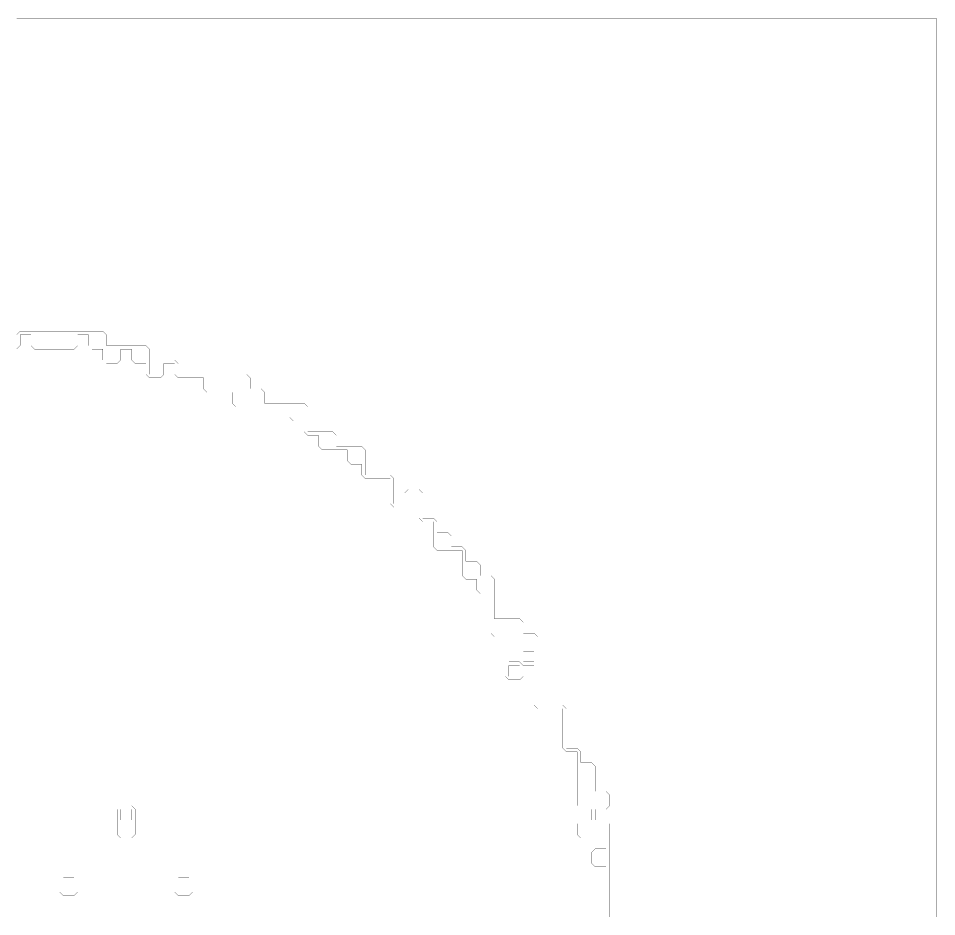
# Model space of a CAD drawing. Header units: metres. Extents: x 0 to 4990, y -4990 to 0.
# Drawn here: x 2495 to 4990, y -2440 to 0 of the extents above; entities that cross this region are included whole.
import ezdxf

# ---------------------------------------------------------------- set-up
doc = ezdxf.new("R2010")
doc.units = ezdxf.units.M
doc.layers.add('conductor', color=1, linetype='Continuous')
doc.layers.add('substrate', color=5, linetype='Continuous')

msp = doc.modelspace()

# ---------------------------------------------------------------- linework, layer by layer
at = {"layer": 'conductor', "const_width": 0.5}
msp.add_lwpolyline([(4091.796875, -2441.40625), (4091.796875, -2431.640625), (4091.796875, -2421.875), (4091.796875, -2412.109375), (4091.796875, -2402.34375), (4091.796875, -2392.578125), (4091.796875, -2382.8125), (4091.796875, -2373.046875), (4091.796875, -2363.28125), (4091.796875, -2353.515625), (4091.796875, -2343.75), (4091.796875, -2333.984375), (4091.796875, -2324.21875), (4091.796875, -2314.453125), (4091.796875, -2304.6875), (4082.03125, -2304.6875), (4072.265625, -2304.6875), (4062.5, -2304.6875), (4052.734375, -2294.921875), (4052.734375, -2285.15625), (4052.734375, -2275.390625), (4052.734375, -2265.625), (4062.5, -2255.859375), (4072.265625, -2255.859375), (4082.03125, -2255.859375), (4091.796875, -2255.859375), (4091.796875, -2246.09375), (4091.796875, -2236.328125), (4091.796875, -2226.5625), (4082.03125, -2226.5625), (4072.265625, -2226.5625), (4062.5, -2226.5625), (4052.734375, -2226.5625), (4042.96875, -2226.5625), (4033.203125, -2226.5625), (4023.4375, -2226.5625), (4013.671875, -2216.796875), (4013.671875, -2207.03125), (4013.671875, -2197.265625), (4013.671875, -2187.5), (4023.4375, -2177.734375), (4033.203125, -2177.734375), (4042.96875, -2177.734375), (4052.734375, -2177.734375), (4052.734375, -2167.96875), (4052.734375, -2158.203125), (4052.734375, -2148.4375), (4042.96875, -2148.4375), (4033.203125, -2148.4375), (4023.4375, -2148.4375), (4013.671875, -2138.671875), (4013.671875, -2128.90625), (4013.671875, -2119.140625), (4013.671875, -2109.375), (4013.671875, -2099.609375), (4013.671875, -2089.84375), (4013.671875, -2080.078125), (4013.671875, -2070.3125), (4013.671875, -2060.546875), (4013.671875, -2050.78125), (4013.671875, -2041.015625), (4013.671875, -2031.25), (4013.671875, -2021.484375), (4013.671875, -2011.71875), (4013.671875, -2001.953125), (4013.671875, -1992.1875), (4003.90625, -1992.1875), (3994.140625, -1992.1875), (3984.375, -1992.1875), (3974.609375, -1982.421875), (3974.609375, -1972.65625), (3974.609375, -1962.890625), (3974.609375, -1953.125), (3974.609375, -1943.359375), (3974.609375, -1933.59375), (3974.609375, -1923.828125), (3974.609375, -1914.0625), (3974.609375, -1904.296875), (3974.609375, -1894.53125), (3974.609375, -1884.765625), (3974.609375, -1875), (3964.84375, -1875), (3955.078125, -1875), (3945.3125, -1875), (3935.546875, -1875), (3925.78125, -1875), (3916.015625, -1875), (3906.25, -1875), (3896.484375, -1865.234375), (3896.484375, -1855.46875), (3896.484375, -1845.703125), (3896.484375, -1835.9375), (3896.484375, -1826.171875), (3896.484375, -1816.40625), (3896.484375, -1806.640625), (3896.484375, -1796.875), (3896.484375, -1787.109375), (3896.484375, -1777.34375), (3896.484375, -1767.578125), (3896.484375, -1757.8125), (3886.71875, -1757.8125), (3876.953125, -1757.8125), (3867.1875, -1757.8125), (3857.421875, -1748.046875), (3857.421875, -1738.28125), (3857.421875, -1728.515625), (3857.421875, -1718.75), (3857.421875, -1708.984375), (3857.421875, -1699.21875), (3857.421875, -1689.453125), (3857.421875, -1679.6875), (3847.65625, -1679.6875), (3837.890625, -1679.6875), (3828.125, -1679.6875), (3818.359375, -1679.6875), (3808.59375, -1679.6875), (3798.828125, -1679.6875), (3789.0625, -1679.6875), (3779.296875, -1669.921875), (3779.296875, -1660.15625), (3779.296875, -1650.390625), (3779.296875, -1640.625), (3779.296875, -1630.859375), (3779.296875, -1621.09375), (3779.296875, -1611.328125), (3779.296875, -1601.5625), (3779.296875, -1591.796875), (3779.296875, -1582.03125), (3779.296875, -1572.265625), (3779.296875, -1562.5), (3769.53125, -1562.5), (3759.765625, -1562.5), (3750, -1562.5), (3740.234375, -1552.734375), (3740.234375, -1542.96875), (3740.234375, -1533.203125), (3740.234375, -1523.4375), (3730.46875, -1523.4375), (3720.703125, -1523.4375), (3710.9375, -1523.4375), (3701.171875, -1513.671875), (3701.171875, -1503.90625), (3701.171875, -1494.140625), (3701.171875, -1484.375), (3701.171875, -1474.609375), (3701.171875, -1464.84375), (3701.171875, -1455.078125), (3701.171875, -1445.3125), (3691.40625, -1445.3125), (3681.640625, -1445.3125), (3671.875, -1445.3125), (3662.109375, -1445.3125), (3652.34375, -1445.3125), (3642.578125, -1445.3125), (3632.8125, -1445.3125), (3623.046875, -1435.546875), (3623.046875, -1425.78125), (3623.046875, -1416.015625), (3623.046875, -1406.25), (3623.046875, -1396.484375), (3623.046875, -1386.71875), (3623.046875, -1376.953125), (3623.046875, -1367.1875), (3613.28125, -1367.1875), (3603.515625, -1367.1875), (3593.75, -1367.1875), (3583.984375, -1357.421875), (3583.984375, -1347.65625), (3583.984375, -1337.890625), (3583.984375, -1328.125), (3574.21875, -1328.125), (3564.453125, -1328.125), (3554.6875, -1328.125), (3544.921875, -1328.125), (3535.15625, -1328.125), (3525.390625, -1328.125), (3515.625, -1328.125), (3505.859375, -1318.359375), (3505.859375, -1308.59375), (3505.859375, -1298.828125), (3505.859375, -1289.0625), (3505.859375, -1279.296875), (3505.859375, -1269.53125), (3505.859375, -1259.765625), (3505.859375, -1250), (3496.09375, -1250), (3486.328125, -1250), (3476.5625, -1250), (3466.796875, -1250), (3457.03125, -1250), (3447.265625, -1250), (3437.5, -1250), (3427.734375, -1240.234375), (3427.734375, -1230.46875), (3427.734375, -1220.703125), (3427.734375, -1210.9375), (3417.96875, -1210.9375), (3408.203125, -1210.9375), (3398.4375, -1210.9375), (3388.671875, -1201.171875), (3388.671875, -1191.40625), (3388.671875, -1181.640625), (3388.671875, -1171.875), (3378.90625, -1171.875), (3369.140625, -1171.875), (3359.375, -1171.875), (3349.609375, -1171.875), (3339.84375, -1171.875), (3330.078125, -1171.875), (3320.3125, -1171.875), (3310.546875, -1162.109375), (3310.546875, -1152.34375), (3310.546875, -1142.578125), (3310.546875, -1132.8125), (3300.78125, -1132.8125), (3291.015625, -1132.8125), (3281.25, -1132.8125), (3271.484375, -1123.046875), (3271.484375, -1113.28125), (3271.484375, -1103.515625), (3271.484375, -1093.75), (3261.71875, -1093.75), (3251.953125, -1093.75), (3242.1875, -1093.75), (3232.421875, -1083.984375), (3232.421875, -1074.21875), (3232.421875, -1064.453125), (3232.421875, -1054.6875), (3222.65625, -1054.6875), (3212.890625, -1054.6875), (3203.125, -1054.6875), (3193.359375, -1054.6875), (3183.59375, -1054.6875), (3173.828125, -1054.6875), (3164.0625, -1054.6875), (3154.296875, -1054.6875), (3144.53125, -1054.6875), (3134.765625, -1054.6875), (3125, -1054.6875), (3115.234375, -1054.6875), (3105.46875, -1054.6875), (3095.703125, -1054.6875), (3085.9375, -1054.6875), (3076.171875, -1044.921875), (3076.171875, -1035.15625), (3076.171875, -1025.390625), (3076.171875, -1015.625), (3066.40625, -1015.625), (3056.640625, -1015.625), (3046.875, -1015.625), (3037.109375, -1015.625), (3027.34375, -1015.625), (3017.578125, -1015.625), (3007.8125, -1015.625), (2998.046875, -1005.859375), (2998.046875, -996.09375), (2998.046875, -986.328125), (2998.046875, -976.5625), (2988.28125, -976.5625), (2978.515625, -976.5625), (2968.75, -976.5625), (2958.984375, -976.5625), (2949.21875, -976.5625), (2939.453125, -976.5625), (2929.6875, -976.5625), (2919.921875, -966.796875), (2919.921875, -957.03125), (2919.921875, -947.265625), (2919.921875, -937.5), (2910.15625, -937.5), (2900.390625, -937.5), (2890.625, -937.5), (2890.625, -947.265625), (2890.625, -957.03125), (2890.625, -966.796875), (2880.859375, -976.5625), (2871.09375, -976.5625), (2861.328125, -976.5625), (2851.5625, -976.5625), (2841.796875, -966.796875), (2841.796875, -957.03125), (2841.796875, -947.265625), (2841.796875, -937.5), (2832.03125, -937.5), (2822.265625, -937.5), (2812.5, -937.5), (2802.734375, -927.734375), (2802.734375, -917.96875), (2802.734375, -908.203125), (2802.734375, -898.4375), (2792.96875, -898.4375), (2783.203125, -898.4375), (2773.4375, -898.4375), (2773.4375, -908.203125), (2773.4375, -917.96875), (2773.4375, -927.734375), (2763.671875, -937.5), (2753.90625, -937.5), (2744.140625, -937.5), (2734.375, -937.5), (2724.609375, -927.734375), (2724.609375, -917.96875), (2724.609375, -908.203125), (2724.609375, -898.4375), (2714.84375, -898.4375), (2705.078125, -898.4375), (2695.3125, -898.4375), (2685.546875, -888.671875), (2685.546875, -878.90625), (2685.546875, -869.140625), (2685.546875, -859.375), (2675.78125, -859.375), (2666.015625, -859.375), (2656.25, -859.375), (2656.25, -869.140625), (2656.25, -878.90625), (2656.25, -888.671875), (2646.484375, -898.4375), (2636.71875, -898.4375), (2626.953125, -898.4375), (2617.1875, -898.4375), (2607.421875, -898.4375), (2597.65625, -898.4375), (2587.890625, -898.4375), (2578.125, -898.4375), (2568.359375, -898.4375), (2558.59375, -898.4375), (2548.828125, -898.4375), (2539.0625, -898.4375), (2529.296875, -888.671875), (2529.296875, -878.90625), (2529.296875, -869.140625), (2529.296875, -859.375), (2519.53125, -859.375), (2509.765625, -859.375), (2500, -859.375), (2500, -869.140625), (2500, -878.90625), (2500, -888.671875), (2490.234375, -898.4375)], dxfattribs=at)
for points in [[(3818.359375, -1757.8125), (3828.125, -1748.046875), (3837.890625, -1748.046875), (3847.65625, -1748.046875), (3857.421875, -1748.046875), (3867.1875, -1757.8125), (3867.1875, -1767.578125), (3867.1875, -1777.34375), (3867.1875, -1787.109375), (3857.421875, -1796.875), (3847.65625, -1796.875), (3837.890625, -1796.875), (3828.125, -1796.875), (3818.359375, -1787.109375), (3818.359375, -1777.34375), (3818.359375, -1767.578125)], [(2763.671875, -2148.4375), (2773.4375, -2138.671875), (2783.203125, -2138.671875), (2792.96875, -2138.671875), (2802.734375, -2138.671875), (2812.5, -2148.4375), (2812.5, -2158.203125), (2812.5, -2167.96875), (2812.5, -2177.734375), (2812.5, -2187.5), (2812.5, -2197.265625), (2812.5, -2207.03125), (2812.5, -2216.796875), (2802.734375, -2226.5625), (2792.96875, -2226.5625), (2783.203125, -2226.5625), (2773.4375, -2226.5625), (2763.671875, -2216.796875), (2763.671875, -2207.03125), (2763.671875, -2197.265625), (2763.671875, -2187.5), (2763.671875, -2177.734375), (2763.671875, -2167.96875), (2763.671875, -2158.203125)], [(2607.421875, -2343.75), (2617.1875, -2333.984375), (2626.953125, -2333.984375), (2636.71875, -2333.984375), (2646.484375, -2333.984375), (2656.25, -2343.75), (2656.25, -2353.515625), (2656.25, -2363.28125), (2656.25, -2373.046875), (2646.484375, -2382.8125), (2636.71875, -2382.8125), (2626.953125, -2382.8125), (2617.1875, -2382.8125), (2607.421875, -2373.046875), (2607.421875, -2363.28125), (2607.421875, -2353.515625)], [(2919.921875, -2343.75), (2929.6875, -2333.984375), (2939.453125, -2333.984375), (2949.21875, -2333.984375), (2958.984375, -2333.984375), (2968.75, -2343.75), (2968.75, -2353.515625), (2968.75, -2363.28125), (2968.75, -2373.046875), (2958.984375, -2382.8125), (2949.21875, -2382.8125), (2939.453125, -2382.8125), (2929.6875, -2382.8125), (2919.921875, -2373.046875), (2919.921875, -2363.28125), (2919.921875, -2353.515625)]]:
    msp.add_lwpolyline(points, close=True, dxfattribs=at)
at = {"layer": 'substrate', "const_width": 0.5}
for points in [[(4990.234375, -2441.40625), (4990.234375, -2431.640625), (4990.234375, -2421.875), (4990.234375, -2412.109375), (4990.234375, -2402.34375), (4990.234375, -2392.578125), (4990.234375, -2382.8125), (4990.234375, -2373.046875), (4990.234375, -2363.28125), (4990.234375, -2353.515625), (4990.234375, -2343.75), (4990.234375, -2333.984375), (4990.234375, -2324.21875), (4990.234375, -2314.453125), (4990.234375, -2304.6875), (4990.234375, -2294.921875), (4990.234375, -2285.15625), (4990.234375, -2275.390625), (4990.234375, -2265.625), (4990.234375, -2255.859375), (4990.234375, -2246.09375), (4990.234375, -2236.328125), (4990.234375, -2226.5625), (4990.234375, -2216.796875), (4990.234375, -2207.03125), (4990.234375, -2197.265625), (4990.234375, -2187.5), (4990.234375, -2177.734375), (4990.234375, -2167.96875), (4990.234375, -2158.203125), (4990.234375, -2148.4375), (4990.234375, -2138.671875), (4990.234375, -2128.90625), (4990.234375, -2119.140625), (4990.234375, -2109.375), (4990.234375, -2099.609375), (4990.234375, -2089.84375), (4990.234375, -2080.078125), (4990.234375, -2070.3125), (4990.234375, -2060.546875), (4990.234375, -2050.78125), (4990.234375, -2041.015625), (4990.234375, -2031.25), (4990.234375, -2021.484375), (4990.234375, -2011.71875), (4990.234375, -2001.953125), (4990.234375, -1992.1875), (4990.234375, -1982.421875), (4990.234375, -1972.65625), (4990.234375, -1962.890625), (4990.234375, -1953.125), (4990.234375, -1943.359375), (4990.234375, -1933.59375), (4990.234375, -1923.828125), (4990.234375, -1914.0625), (4990.234375, -1904.296875), (4990.234375, -1894.53125), (4990.234375, -1884.765625), (4990.234375, -1875), (4990.234375, -1865.234375), (4990.234375, -1855.46875), (4990.234375, -1845.703125), (4990.234375, -1835.9375), (4990.234375, -1826.171875), (4990.234375, -1816.40625), (4990.234375, -1806.640625), (4990.234375, -1796.875), (4990.234375, -1787.109375), (4990.234375, -1777.34375), (4990.234375, -1767.578125), (4990.234375, -1757.8125), (4990.234375, -1748.046875), (4990.234375, -1738.28125), (4990.234375, -1728.515625), (4990.234375, -1718.75), (4990.234375, -1708.984375), (4990.234375, -1699.21875), (4990.234375, -1689.453125), (4990.234375, -1679.6875), (4990.234375, -1669.921875), (4990.234375, -1660.15625), (4990.234375, -1650.390625), (4990.234375, -1640.625), (4990.234375, -1630.859375), (4990.234375, -1621.09375), (4990.234375, -1611.328125), (4990.234375, -1601.5625), (4990.234375, -1591.796875), (4990.234375, -1582.03125), (4990.234375, -1572.265625), (4990.234375, -1562.5), (4990.234375, -1552.734375), (4990.234375, -1542.96875), (4990.234375, -1533.203125), (4990.234375, -1523.4375), (4990.234375, -1513.671875), (4990.234375, -1503.90625), (4990.234375, -1494.140625), (4990.234375, -1484.375), (4990.234375, -1474.609375), (4990.234375, -1464.84375), (4990.234375, -1455.078125), (4990.234375, -1445.3125), (4990.234375, -1435.546875), (4990.234375, -1425.78125), (4990.234375, -1416.015625), (4990.234375, -1406.25), (4990.234375, -1396.484375), (4990.234375, -1386.71875), (4990.234375, -1376.953125), (4990.234375, -1367.1875), (4990.234375, -1357.421875), (4990.234375, -1347.65625), (4990.234375, -1337.890625), (4990.234375, -1328.125), (4990.234375, -1318.359375), (4990.234375, -1308.59375), (4990.234375, -1298.828125), (4990.234375, -1289.0625), (4990.234375, -1279.296875), (4990.234375, -1269.53125), (4990.234375, -1259.765625), (4990.234375, -1250), (4990.234375, -1240.234375), (4990.234375, -1230.46875), (4990.234375, -1220.703125), (4990.234375, -1210.9375), (4990.234375, -1201.171875), (4990.234375, -1191.40625), (4990.234375, -1181.640625), (4990.234375, -1171.875), (4990.234375, -1162.109375), (4990.234375, -1152.34375), (4990.234375, -1142.578125), (4990.234375, -1132.8125), (4990.234375, -1123.046875), (4990.234375, -1113.28125), (4990.234375, -1103.515625), (4990.234375, -1093.75), (4990.234375, -1083.984375), (4990.234375, -1074.21875), (4990.234375, -1064.453125), (4990.234375, -1054.6875), (4990.234375, -1044.921875), (4990.234375, -1035.15625), (4990.234375, -1025.390625), (4990.234375, -1015.625), (4990.234375, -1005.859375), (4990.234375, -996.09375), (4990.234375, -986.328125), (4990.234375, -976.5625), (4990.234375, -966.796875), (4990.234375, -957.03125), (4990.234375, -947.265625), (4990.234375, -937.5), (4990.234375, -927.734375), (4990.234375, -917.96875), (4990.234375, -908.203125), (4990.234375, -898.4375), (4990.234375, -888.671875), (4990.234375, -878.90625), (4990.234375, -869.140625), (4990.234375, -859.375), (4990.234375, -849.609375), (4990.234375, -839.84375), (4990.234375, -830.078125), (4990.234375, -820.3125), (4990.234375, -810.546875), (4990.234375, -800.78125), (4990.234375, -791.015625), (4990.234375, -781.25), (4990.234375, -771.484375), (4990.234375, -761.71875), (4990.234375, -751.953125), (4990.234375, -742.1875), (4990.234375, -732.421875), (4990.234375, -722.65625), (4990.234375, -712.890625), (4990.234375, -703.125), (4990.234375, -693.359375), (4990.234375, -683.59375), (4990.234375, -673.828125), (4990.234375, -664.0625), (4990.234375, -654.296875), (4990.234375, -644.53125), (4990.234375, -634.765625), (4990.234375, -625), (4990.234375, -615.234375), (4990.234375, -605.46875), (4990.234375, -595.703125), (4990.234375, -585.9375), (4990.234375, -576.171875), (4990.234375, -566.40625), (4990.234375, -556.640625), (4990.234375, -546.875), (4990.234375, -537.109375), (4990.234375, -527.34375), (4990.234375, -517.578125), (4990.234375, -507.8125), (4990.234375, -498.046875), (4990.234375, -488.28125), (4990.234375, -478.515625), (4990.234375, -468.75), (4990.234375, -458.984375), (4990.234375, -449.21875), (4990.234375, -439.453125), (4990.234375, -429.6875), (4990.234375, -419.921875), (4990.234375, -410.15625), (4990.234375, -400.390625), (4990.234375, -390.625), (4990.234375, -380.859375), (4990.234375, -371.09375), (4990.234375, -361.328125), (4990.234375, -351.5625), (4990.234375, -341.796875), (4990.234375, -332.03125), (4990.234375, -322.265625), (4990.234375, -312.5), (4990.234375, -302.734375), (4990.234375, -292.96875), (4990.234375, -283.203125), (4990.234375, -273.4375), (4990.234375, -263.671875), (4990.234375, -253.90625), (4990.234375, -244.140625), (4990.234375, -234.375), (4990.234375, -224.609375), (4990.234375, -214.84375), (4990.234375, -205.078125), (4990.234375, -195.3125), (4990.234375, -185.546875), (4990.234375, -175.78125), (4990.234375, -166.015625), (4990.234375, -156.25), (4990.234375, -146.484375), (4990.234375, -136.71875), (4990.234375, -126.953125), (4990.234375, -117.1875), (4990.234375, -107.421875), (4990.234375, -97.65625), (4990.234375, -87.890625), (4990.234375, -78.125), (4990.234375, -68.359375), (4990.234375, -58.59375), (4990.234375, -48.828125), (4990.234375, -39.0625), (4990.234375, -29.296875), (4990.234375, -19.53125), (4990.234375, -9.765625), (4990.234375, 0), (4980.46875, 0), (4970.703125, 0), (4960.9375, 0), (4951.171875, 0), (4941.40625, 0), (4931.640625, 0), (4921.875, 0), (4912.109375, 0), (4902.34375, 0), (4892.578125, 0), (4882.8125, 0), (4873.046875, 0), (4863.28125, 0), (4853.515625, 0), (4843.75, 0), (4833.984375, 0), (4824.21875, 0), (4814.453125, 0), (4804.6875, 0), (4794.921875, 0), (4785.15625, 0), (4775.390625, 0), (4765.625, 0), (4755.859375, 0), (4746.09375, 0), (4736.328125, 0), (4726.5625, 0), (4716.796875, 0), (4707.03125, 0), (4697.265625, 0), (4687.5, 0), (4677.734375, 0), (4667.96875, 0), (4658.203125, 0), (4648.4375, 0), (4638.671875, 0), (4628.90625, 0), (4619.140625, 0), (4609.375, 0), (4599.609375, 0), (4589.84375, 0), (4580.078125, 0), (4570.3125, 0), (4560.546875, 0), (4550.78125, 0), (4541.015625, 0), (4531.25, 0), (4521.484375, 0), (4511.71875, 0), (4501.953125, 0), (4492.1875, 0), (4482.421875, 0), (4472.65625, 0), (4462.890625, 0), (4453.125, 0), (4443.359375, 0), (4433.59375, 0), (4423.828125, 0), (4414.0625, 0), (4404.296875, 0), (4394.53125, 0), (4384.765625, 0), (4375, 0), (4365.234375, 0), (4355.46875, 0), (4345.703125, 0), (4335.9375, 0), (4326.171875, 0), (4316.40625, 0), (4306.640625, 0), (4296.875, 0), (4287.109375, 0), (4277.34375, 0), (4267.578125, 0), (4257.8125, 0), (4248.046875, 0), (4238.28125, 0), (4228.515625, 0), (4218.75, 0), (4208.984375, 0), (4199.21875, 0), (4189.453125, 0), (4179.6875, 0), (4169.921875, 0), (4160.15625, 0), (4150.390625, 0), (4140.625, 0), (4130.859375, 0), (4121.09375, 0), (4111.328125, 0), (4101.5625, 0), (4091.796875, 0), (4082.03125, 0), (4072.265625, 0), (4062.5, 0), (4052.734375, 0), (4042.96875, 0), (4033.203125, 0), (4023.4375, 0), (4013.671875, 0), (4003.90625, 0), (3994.140625, 0), (3984.375, 0), (3974.609375, 0), (3964.84375, 0), (3955.078125, 0), (3945.3125, 0), (3935.546875, 0), (3925.78125, 0), (3916.015625, 0), (3906.25, 0), (3896.484375, 0), (3886.71875, 0), (3876.953125, 0), (3867.1875, 0), (3857.421875, 0), (3847.65625, 0), (3837.890625, 0), (3828.125, 0), (3818.359375, 0), (3808.59375, 0), (3798.828125, 0), (3789.0625, 0), (3779.296875, 0), (3769.53125, 0), (3759.765625, 0), (3750, 0), (3740.234375, 0), (3730.46875, 0), (3720.703125, 0), (3710.9375, 0), (3701.171875, 0), (3691.40625, 0), (3681.640625, 0), (3671.875, 0), (3662.109375, 0), (3652.34375, 0), (3642.578125, 0), (3632.8125, 0), (3623.046875, 0), (3613.28125, 0), (3603.515625, 0), (3593.75, 0), (3583.984375, 0), (3574.21875, 0), (3564.453125, 0), (3554.6875, 0), (3544.921875, 0), (3535.15625, 0), (3525.390625, 0), (3515.625, 0), (3505.859375, 0), (3496.09375, 0), (3486.328125, 0), (3476.5625, 0), (3466.796875, 0), (3457.03125, 0), (3447.265625, 0), (3437.5, 0), (3427.734375, 0), (3417.96875, 0), (3408.203125, 0), (3398.4375, 0), (3388.671875, 0), (3378.90625, 0), (3369.140625, 0), (3359.375, 0), (3349.609375, 0), (3339.84375, 0), (3330.078125, 0), (3320.3125, 0), (3310.546875, 0), (3300.78125, 0), (3291.015625, 0), (3281.25, 0), (3271.484375, 0), (3261.71875, 0), (3251.953125, 0), (3242.1875, 0), (3232.421875, 0), (3222.65625, 0), (3212.890625, 0), (3203.125, 0), (3193.359375, 0), (3183.59375, 0), (3173.828125, 0), (3164.0625, 0), (3154.296875, 0), (3144.53125, 0), (3134.765625, 0), (3125, 0), (3115.234375, 0), (3105.46875, 0), (3095.703125, 0), (3085.9375, 0), (3076.171875, 0), (3066.40625, 0), (3056.640625, 0), (3046.875, 0), (3037.109375, 0), (3027.34375, 0), (3017.578125, 0), (3007.8125, 0), (2998.046875, 0), (2988.28125, 0), (2978.515625, 0), (2968.75, 0), (2958.984375, 0), (2949.21875, 0), (2939.453125, 0), (2929.6875, 0), (2919.921875, 0), (2910.15625, 0), (2900.390625, 0), (2890.625, 0), (2880.859375, 0), (2871.09375, 0), (2861.328125, 0), (2851.5625, 0), (2841.796875, 0), (2832.03125, 0), (2822.265625, 0), (2812.5, 0), (2802.734375, 0), (2792.96875, 0), (2783.203125, 0), (2773.4375, 0), (2763.671875, 0), (2753.90625, 0), (2744.140625, 0), (2734.375, 0), (2724.609375, 0), (2714.84375, 0), (2705.078125, 0), (2695.3125, 0), (2685.546875, 0), (2675.78125, 0), (2666.015625, 0), (2656.25, 0), (2646.484375, 0), (2636.71875, 0), (2626.953125, 0), (2617.1875, 0), (2607.421875, 0), (2597.65625, 0), (2587.890625, 0), (2578.125, 0), (2568.359375, 0), (2558.59375, 0), (2548.828125, 0), (2539.0625, 0), (2529.296875, 0), (2519.53125, 0), (2509.765625, 0), (2500, 0), (2490.234375, 0)], [(2490.234375, -859.375), (2500, -849.609375), (2509.765625, -849.609375), (2519.53125, -849.609375), (2529.296875, -849.609375), (2539.0625, -849.609375), (2548.828125, -849.609375), (2558.59375, -849.609375), (2568.359375, -849.609375), (2578.125, -849.609375), (2587.890625, -849.609375), (2597.65625, -849.609375), (2607.421875, -849.609375), (2617.1875, -849.609375), (2626.953125, -849.609375), (2636.71875, -849.609375), (2646.484375, -849.609375), (2656.25, -849.609375), (2666.015625, -849.609375), (2675.78125, -849.609375), (2685.546875, -849.609375), (2695.3125, -849.609375), (2705.078125, -849.609375), (2714.84375, -849.609375), (2724.609375, -849.609375), (2734.375, -859.375), (2734.375, -869.140625), (2734.375, -878.90625), (2734.375, -888.671875), (2744.140625, -888.671875), (2753.90625, -888.671875), (2763.671875, -888.671875), (2773.4375, -888.671875), (2783.203125, -888.671875), (2792.96875, -888.671875), (2802.734375, -888.671875), (2812.5, -888.671875), (2822.265625, -888.671875), (2832.03125, -888.671875), (2841.796875, -888.671875), (2851.5625, -898.4375), (2851.5625, -908.203125), (2851.5625, -917.96875), (2851.5625, -927.734375), (2851.5625, -937.5), (2851.5625, -947.265625), (2851.5625, -957.03125), (2851.5625, -966.796875), (2861.328125, -966.796875), (2871.09375, -966.796875), (2880.859375, -966.796875), (2880.859375, -957.03125), (2880.859375, -947.265625), (2880.859375, -937.5), (2890.625, -927.734375), (2900.390625, -927.734375), (2910.15625, -927.734375), (2919.921875, -927.734375), (2929.6875, -937.5), (2929.6875, -947.265625), (2929.6875, -957.03125), (2929.6875, -966.796875), (2939.453125, -966.796875), (2949.21875, -966.796875), (2958.984375, -966.796875), (2968.75, -966.796875), (2978.515625, -966.796875), (2988.28125, -966.796875), (2998.046875, -966.796875), (3007.8125, -966.796875), (3017.578125, -966.796875), (3027.34375, -966.796875), (3037.109375, -966.796875), (3046.875, -966.796875), (3056.640625, -966.796875), (3066.40625, -966.796875), (3076.171875, -966.796875), (3085.9375, -966.796875), (3095.703125, -966.796875), (3105.46875, -966.796875), (3115.234375, -966.796875), (3125, -976.5625), (3125, -986.328125), (3125, -996.09375), (3125, -1005.859375), (3134.765625, -1005.859375), (3144.53125, -1005.859375), (3154.296875, -1005.859375), (3164.0625, -1015.625), (3164.0625, -1025.390625), (3164.0625, -1035.15625), (3164.0625, -1044.921875), (3173.828125, -1044.921875), (3183.59375, -1044.921875), (3193.359375, -1044.921875), (3203.125, -1044.921875), (3212.890625, -1044.921875), (3222.65625, -1044.921875), (3232.421875, -1044.921875), (3242.1875, -1044.921875), (3251.953125, -1044.921875), (3261.71875, -1044.921875), (3271.484375, -1044.921875), (3281.25, -1054.6875), (3281.25, -1064.453125), (3281.25, -1074.21875), (3281.25, -1083.984375), (3281.25, -1093.75), (3281.25, -1103.515625), (3281.25, -1113.28125), (3281.25, -1123.046875), (3291.015625, -1123.046875), (3300.78125, -1123.046875), (3310.546875, -1123.046875), (3320.3125, -1123.046875), (3330.078125, -1123.046875), (3339.84375, -1123.046875), (3349.609375, -1123.046875), (3359.375, -1132.8125), (3359.375, -1142.578125), (3359.375, -1152.34375), (3359.375, -1162.109375), (3369.140625, -1162.109375), (3378.90625, -1162.109375), (3388.671875, -1162.109375), (3398.4375, -1162.109375), (3408.203125, -1162.109375), (3417.96875, -1162.109375), (3427.734375, -1162.109375), (3437.5, -1171.875), (3437.5, -1181.640625), (3437.5, -1191.40625), (3437.5, -1201.171875), (3437.5, -1210.9375), (3437.5, -1220.703125), (3437.5, -1230.46875), (3437.5, -1240.234375), (3447.265625, -1240.234375), (3457.03125, -1240.234375), (3466.796875, -1240.234375), (3476.5625, -1240.234375), (3486.328125, -1240.234375), (3496.09375, -1240.234375), (3505.859375, -1240.234375), (3515.625, -1250), (3515.625, -1259.765625), (3515.625, -1269.53125), (3515.625, -1279.296875), (3515.625, -1289.0625), (3515.625, -1298.828125), (3515.625, -1308.59375), (3515.625, -1318.359375), (3525.390625, -1318.359375), (3535.15625, -1318.359375), (3544.921875, -1318.359375), (3544.921875, -1308.59375), (3544.921875, -1298.828125), (3544.921875, -1289.0625), (3554.6875, -1279.296875), (3564.453125, -1279.296875), (3574.21875, -1279.296875), (3583.984375, -1279.296875), (3593.75, -1289.0625), (3593.75, -1298.828125), (3593.75, -1308.59375), (3593.75, -1318.359375), (3593.75, -1328.125), (3593.75, -1337.890625), (3593.75, -1347.65625), (3593.75, -1357.421875), (3603.515625, -1357.421875), (3613.28125, -1357.421875), (3623.046875, -1357.421875), (3632.8125, -1367.1875), (3632.8125, -1376.953125), (3632.8125, -1386.71875), (3632.8125, -1396.484375), (3642.578125, -1396.484375), (3652.34375, -1396.484375), (3662.109375, -1396.484375), (3671.875, -1406.25), (3671.875, -1416.015625), (3671.875, -1425.78125), (3671.875, -1435.546875), (3681.640625, -1435.546875), (3691.40625, -1435.546875), (3701.171875, -1435.546875), (3710.9375, -1445.3125), (3710.9375, -1455.078125), (3710.9375, -1464.84375), (3710.9375, -1474.609375), (3720.703125, -1474.609375), (3730.46875, -1474.609375), (3740.234375, -1474.609375), (3750, -1484.375), (3750, -1494.140625), (3750, -1503.90625), (3750, -1513.671875), (3759.765625, -1513.671875), (3769.53125, -1513.671875), (3779.296875, -1513.671875), (3789.0625, -1523.4375), (3789.0625, -1533.203125), (3789.0625, -1542.96875), (3789.0625, -1552.734375), (3789.0625, -1562.5), (3789.0625, -1572.265625), (3789.0625, -1582.03125), (3789.0625, -1591.796875), (3789.0625, -1601.5625), (3789.0625, -1611.328125), (3789.0625, -1621.09375), (3789.0625, -1630.859375), (3798.828125, -1630.859375), (3808.59375, -1630.859375), (3818.359375, -1630.859375), (3828.125, -1630.859375), (3837.890625, -1630.859375), (3847.65625, -1630.859375), (3857.421875, -1630.859375), (3867.1875, -1640.625), (3867.1875, -1650.390625), (3867.1875, -1660.15625), (3867.1875, -1669.921875), (3876.953125, -1669.921875), (3886.71875, -1669.921875), (3896.484375, -1669.921875), (3906.25, -1679.6875), (3906.25, -1689.453125), (3906.25, -1699.21875), (3906.25, -1708.984375), (3896.484375, -1718.75), (3886.71875, -1718.75), (3876.953125, -1718.75), (3867.1875, -1718.75), (3867.1875, -1728.515625), (3867.1875, -1738.28125), (3867.1875, -1748.046875), (3857.421875, -1757.8125), (3847.65625, -1757.8125), (3837.890625, -1757.8125), (3828.125, -1757.8125), (3828.125, -1767.578125), (3828.125, -1777.34375), (3828.125, -1787.109375), (3837.890625, -1787.109375), (3847.65625, -1787.109375), (3857.421875, -1787.109375), (3857.421875, -1777.34375), (3857.421875, -1767.578125), (3857.421875, -1757.8125), (3867.1875, -1748.046875), (3876.953125, -1748.046875), (3886.71875, -1748.046875), (3896.484375, -1748.046875), (3906.25, -1757.8125), (3906.25, -1767.578125), (3906.25, -1777.34375), (3906.25, -1787.109375), (3906.25, -1796.875), (3906.25, -1806.640625), (3906.25, -1816.40625), (3906.25, -1826.171875), (3906.25, -1835.9375), (3906.25, -1845.703125), (3906.25, -1855.46875), (3906.25, -1865.234375), (3916.015625, -1865.234375), (3925.78125, -1865.234375), (3935.546875, -1865.234375), (3945.3125, -1865.234375), (3955.078125, -1865.234375), (3964.84375, -1865.234375), (3974.609375, -1865.234375), (3984.375, -1875), (3984.375, -1884.765625), (3984.375, -1894.53125), (3984.375, -1904.296875), (3984.375, -1914.0625), (3984.375, -1923.828125), (3984.375, -1933.59375), (3984.375, -1943.359375), (3984.375, -1953.125), (3984.375, -1962.890625), (3984.375, -1972.65625), (3984.375, -1982.421875), (3994.140625, -1982.421875), (4003.90625, -1982.421875), (4013.671875, -1982.421875), (4023.4375, -1992.1875), (4023.4375, -2001.953125), (4023.4375, -2011.71875), (4023.4375, -2021.484375), (4033.203125, -2021.484375), (4042.96875, -2021.484375), (4052.734375, -2021.484375), (4062.5, -2031.25), (4062.5, -2041.015625), (4062.5, -2050.78125), (4062.5, -2060.546875), (4062.5, -2070.3125), (4062.5, -2080.078125), (4062.5, -2089.84375), (4062.5, -2099.609375), (4072.265625, -2099.609375), (4082.03125, -2099.609375), (4091.796875, -2099.609375), (4101.5625, -2109.375), (4101.5625, -2119.140625), (4101.5625, -2128.90625), (4101.5625, -2138.671875), (4091.796875, -2148.4375), (4082.03125, -2148.4375), (4072.265625, -2148.4375), (4062.5, -2148.4375), (4062.5, -2158.203125), (4062.5, -2167.96875), (4062.5, -2177.734375), (4072.265625, -2177.734375), (4082.03125, -2177.734375), (4091.796875, -2177.734375), (4101.5625, -2187.5), (4101.5625, -2197.265625), (4101.5625, -2207.03125), (4101.5625, -2216.796875), (4101.5625, -2226.5625), (4101.5625, -2236.328125), (4101.5625, -2246.09375), (4101.5625, -2255.859375), (4101.5625, -2265.625), (4101.5625, -2275.390625), (4101.5625, -2285.15625), (4101.5625, -2294.921875), (4101.5625, -2304.6875), (4101.5625, -2314.453125), (4101.5625, -2324.21875), (4101.5625, -2333.984375), (4101.5625, -2343.75), (4101.5625, -2353.515625), (4101.5625, -2363.28125), (4101.5625, -2373.046875), (4101.5625, -2382.8125), (4101.5625, -2392.578125), (4101.5625, -2402.34375), (4101.5625, -2412.109375), (4101.5625, -2421.875), (4101.5625, -2431.640625), (4101.5625, -2441.40625)]]:
    msp.add_lwpolyline(points, dxfattribs=at)
msp.add_lwpolyline([(2773.4375, -2148.4375), (2773.4375, -2158.203125), (2773.4375, -2167.96875), (2773.4375, -2177.734375), (2783.203125, -2177.734375), (2792.96875, -2177.734375), (2802.734375, -2177.734375), (2802.734375, -2167.96875), (2802.734375, -2158.203125), (2802.734375, -2148.4375), (2792.96875, -2148.4375), (2783.203125, -2148.4375)], close=True, dxfattribs=at)

doc.saveas('drawing.dxf')
